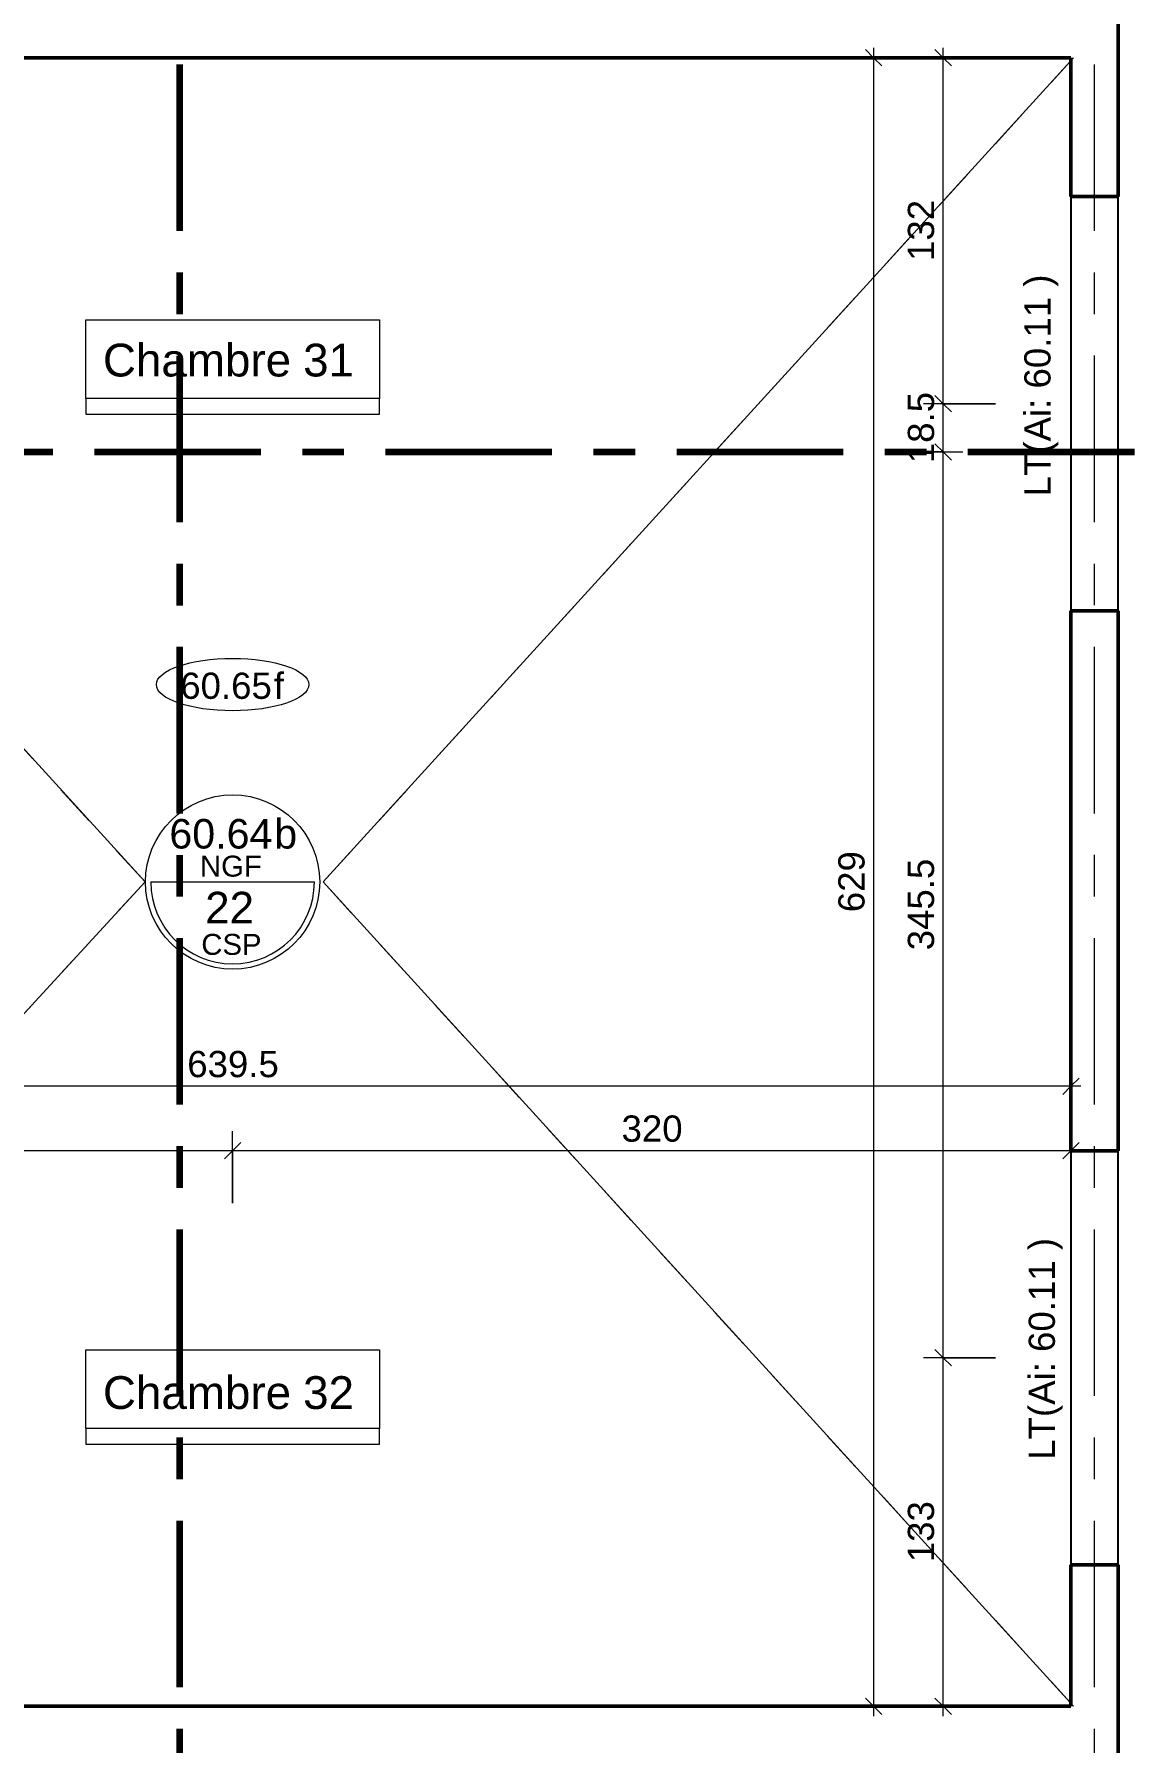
# Model space of a CAD drawing. Header units: metres. Extents: x 399 to 3028, y -427 to 863.
# Drawn here: x 463.43 to 467.62, y -417.55 to -411.04 of the extents above; entities that cross this region are included whole.
import ezdxf

# ---------------------------------------------------------------- set-up
doc = ezdxf.new("R2010")
doc.units = ezdxf.units.M
doc.linetypes.add('Ligne de quadrillage', pattern=[1.11125, 0.635, -0.15875, 0.15875, -0.15875])
doc.linetypes.add('Tiret', pattern=[0.3175, 0.15875, -0.15875])
for name, color, linetype, lineweight in [('A-ANNO-DIMS', 211, 'Continuous', 9), ('A-ANNO-DIMS-50', 211, 'Continuous', 9), ('A-DETL', 90, 'Continuous', 18), ('A-DETL-GENF', 92, 'Continuous', 18), ('A-FLOR', 192, 'Continuous', 18), ('A-WALL', 113, 'Continuous', 18), ('G-ANNO-DIMS', 111, 'Continuous', 9), ('G-ANNO-TEXT', 231, 'Continuous', 9), ('S-FLOR-SYMB', 171, 'Continuous', 9), ('S-GRID', 1, 'Continuous', 9)]:
    doc.layers.add(name, color=color, linetype=linetype, lineweight=lineweight)
doc.styles.add('Arial', font='arial.ttf', dxfattribs={"height": 0.1})
doc.styles.add('Arial_10', font='arial.ttf', dxfattribs={"height": 0.12})
doc.styles.add('Arial_11', font='arial.ttf', dxfattribs={"height": 0.125})
doc.styles.add('Arial_8', font='arial.ttf', dxfattribs={"height": 0.0016})
doc.styles.add('Arial_9', font='arial.ttf', dxfattribs={"height": 0.1125})
doc.dimstyles.new('AES-_COTATION_1_50', dxfattribs={"dimscale": 0.3048, "dimtxt": 0.102026, "dimasz": 0.205052, "dimexe": 0.246063, "dimexo": 0.0625, "dimgap": 0.016404, "dimtad": 1, "dimdec": 1, "dimlfac": 100, "dimrnd": 0.5, "dimdsep": 46, "dimtxsty": 'Arial', "dimblk1": 'OBLIQUE', "dimblk2": 'OBLIQUE', "dimsah": 1, "dimcen": 0.09, "dimdle": 0.123031, "dimazin": 0, "dimtfac": 1, "dimtdec": 4, "dimtix": 1, "dimtmove": 0, "dimatfit": 3, "dimfxl": 0.656168, "dimfxlon": 1, "dimtvp": 1, "dimtolj": 1, "dimtzin": 0, "dimarcsym": 2})
doc.dimstyles.new('AES-_COTATION_1_50_3', dxfattribs={"dimscale": 0.3048, "dimtxt": 0.102026, "dimasz": 0.205052, "dimexe": 0.246063, "dimexo": 0.0625, "dimgap": 0.016404, "dimtad": 1, "dimdec": 1, "dimlfac": 100, "dimrnd": 0.5, "dimdsep": 46, "dimtxsty": 'Arial', "dimblk1": 'OBLIQUE', "dimblk2": 'OBLIQUE', "dimsah": 1, "dimcen": 0.09, "dimdle": 0.123031, "dimazin": 0, "dimtfac": 1, "dimtdec": 4, "dimtix": 1, "dimtmove": 0, "dimatfit": 3, "dimfxl": 0.656168, "dimfxlon": 1, "dimtvp": 1, "dimtolj": 1, "dimtzin": 0, "dimarcsym": 2})

# ---------------------------------------------------------------- blocks, each defined once
blk = doc.blocks.new('AES-Etiquette Dalle CSP brut vide - Dalle bidirectionnelle-1822681-AES_EXE_BET_TZ_R_1_COF_0100-Plan coffrage PH R_1 Diffusion')
at = {"layer": 'S-FLOR-SYMB'}
blk.add_line((-0.00624, 0), (0.00624, 0), dxfattribs=at)
blk.add_circle((0, 0), 0.00665, dxfattribs=at)
blk.add_arc((0, 0), 0.00624, 180, 360, dxfattribs=at)
at = {"layer": 'S-FLOR-SYMB', "char_height": 0.0016, "attachment_point": 1, "style": 'Arial_8'}
for s, insert, width in [('NGF', (-0.00249, 0.00201), 0.0058523), ('CSP', (-0.00239, -0.00396), 0.005692)]:
    blk.add_mtext(s, dxfattribs=dict(at, insert=insert, width=width))
blk = doc.blocks.new('DIMBLOCK165-AES_EXE_BET_TZ_R_1_COF_0100-Plan coffrage PH R_1 Diffusion')
at = {"layer": 'A-ANNO-DIMS-50', "transparency": 16777216}
for p, q in [((467.1034, -416.0854), (466.8284, -416.0854)), ((466.9034, -416.0854), (466.8721, -416.0541)), ((466.9034, -417.4522), (466.9034, -416.0854)), ((466.9034, -416.0854), (466.9346, -416.1166)), ((466.9034, -416.0854), (467.1034, -416.0854)), ((466.9034, -417.4147), (466.8721, -417.3834)), ((466.7034, -417.4147), (466.9784, -417.4147)), ((466.9034, -417.4147), (466.7034, -417.4147)), ((466.9034, -417.4147), (466.9346, -417.4459))]:
    blk.add_line(p, q, dxfattribs=at)
at = {"layer": 'A-ANNO-DIMS-50', "color": 0, "transparency": 16777216, "insert": (466.7685, -416.8654), "char_height": 0.1, "width": 0.276883, "attachment_point": 1, "rotation": 90, "line_spacing_factor": 0.941778, "style": 'Arial'}
blk.add_mtext('133', dxfattribs=at)
blk = doc.blocks.new('_Oblique')
at = {"color": 0, "linetype": 'ByBlock', "lineweight": -2}
blk.add_line((-0.5, -0.5), (0.5, 0.5), dxfattribs=at)
blk = doc.blocks.new('DIMBLOCK166-AES_EXE_BET_TZ_R_1_COF_0100-Plan coffrage PH R_1 Diffusion')
at = {"layer": 'A-ANNO-DIMS-50', "transparency": 16777216}
for p, q in [((466.7034, -412.6293), (466.9784, -412.6293)), ((466.9034, -412.6293), (466.7034, -412.6293)), ((466.9034, -412.6293), (466.8721, -412.598)), ((466.9034, -416.0854), (466.9034, -412.6293)), ((466.9034, -412.6293), (466.9346, -412.6605)), ((467.1034, -416.0854), (466.8284, -416.0854)), ((466.9034, -416.0854), (466.8721, -416.0541)), ((466.9034, -416.0854), (466.9346, -416.1166)), ((466.9034, -416.0854), (467.1034, -416.0854))]:
    blk.add_line(p, q, dxfattribs=at)
at = {"layer": 'A-ANNO-DIMS-50', "color": 0, "transparency": 16777216, "insert": (466.7685, -414.5308), "char_height": 0.1, "width": 0.416266, "attachment_point": 1, "rotation": 90, "line_spacing_factor": 0.941778, "style": 'Arial'}
blk.add_mtext('345.5', dxfattribs=at)
blk = doc.blocks.new('DIMBLOCK167-AES_EXE_BET_TZ_R_1_COF_0100-Plan coffrage PH R_1 Diffusion')
at = {"layer": 'A-ANNO-DIMS-50', "transparency": 16777216}
for p, q in [((467.1034, -412.4454), (466.8284, -412.4454)), ((466.9034, -412.4454), (466.8721, -412.4141)), ((466.9034, -412.6293), (466.9034, -412.4454)), ((466.9034, -412.4454), (466.9346, -412.4766)), ((466.9034, -412.4454), (467.1034, -412.4454)), ((466.7034, -412.6293), (466.9784, -412.6293)), ((466.9034, -412.6293), (466.7034, -412.6293)), ((466.9034, -412.6293), (466.8721, -412.598)), ((466.9034, -412.6293), (466.9346, -412.6605))]:
    blk.add_line(p, q, dxfattribs=at)
at = {"layer": 'A-ANNO-DIMS-50', "color": 0, "transparency": 16777216, "insert": (466.7685, -412.6723), "char_height": 0.1, "width": 0.323972, "attachment_point": 1, "rotation": 90, "line_spacing_factor": 0.941778, "style": 'Arial'}
blk.add_mtext('18.5', dxfattribs=at)
blk = doc.blocks.new('DIMBLOCK168-AES_EXE_BET_TZ_R_1_COF_0100-Plan coffrage PH R_1 Diffusion')
at = {"layer": 'A-ANNO-DIMS-50', "transparency": 16777216}
for p, q in [((466.7034, -411.1254), (466.9784, -411.1254)), ((466.9034, -411.1254), (466.7034, -411.1254)), ((466.9034, -411.1254), (466.8721, -411.0942)), ((466.9034, -412.4454), (466.9034, -411.0879)), ((466.9034, -411.1254), (466.9346, -411.1567)), ((467.1034, -412.4454), (466.8284, -412.4454)), ((466.9034, -412.4454), (466.8721, -412.4141)), ((466.9034, -412.4454), (466.9346, -412.4766)), ((466.9034, -412.4454), (467.1034, -412.4454))]:
    blk.add_line(p, q, dxfattribs=at)
at = {"layer": 'A-ANNO-DIMS-50', "color": 0, "transparency": 16777216, "insert": (466.7685, -411.9008), "char_height": 0.1, "width": 0.276883, "attachment_point": 1, "rotation": 90, "line_spacing_factor": 0.941778, "style": 'Arial'}
blk.add_mtext('132', dxfattribs=at)
blk = doc.blocks.new('DIMBLOCK207-AES_EXE_BET_TZ_R_1_COF_0100-Plan coffrage PH R_1 Diffusion')
at = {"layer": 'A-ANNO-DIMS-50', "transparency": 16777216}
for p, q in [((464.1919, -415.4956), (464.1919, -415.2206)), ((467.3908, -415.4956), (467.3908, -415.2206)), ((464.1919, -415.2956), (464.1606, -415.3268)), ((464.1919, -415.2956), (464.2231, -415.2643)), ((467.4283, -415.2956), (464.1919, -415.2956)), ((464.1919, -415.2956), (464.1919, -415.4956)), ((467.3908, -415.2956), (467.3595, -415.3268)), ((467.3908, -415.2956), (467.422, -415.2643)), ((467.3908, -415.2956), (467.3908, -415.4956))]:
    blk.add_line(p, q, dxfattribs=at)
at = {"layer": 'A-ANNO-DIMS-50', "color": 0, "transparency": 16777216, "insert": (465.676, -415.1608), "char_height": 0.1, "width": 0.276883, "attachment_point": 1, "line_spacing_factor": 0.941778, "style": 'Arial'}
blk.add_mtext('320', dxfattribs=at)
blk = doc.blocks.new('DIMBLOCK208-AES_EXE_BET_TZ_R_1_COF_0100-Plan coffrage PH R_1 Diffusion')
at = {"layer": 'A-ANNO-DIMS-50', "transparency": 16777216}
for p, q in [((460.9934, -415.4956), (460.9934, -415.2206)), ((464.1919, -415.4956), (464.1919, -415.2206)), ((464.1919, -415.2956), (460.9559, -415.2956)), ((460.9934, -415.2956), (460.9622, -415.3268)), ((460.9934, -415.2956), (461.0247, -415.2643)), ((460.9934, -415.2956), (460.9934, -415.4956)), ((464.1919, -415.2956), (464.1606, -415.3268)), ((464.1919, -415.2956), (464.2231, -415.2643)), ((464.1919, -415.2956), (464.1919, -415.4956))]:
    blk.add_line(p, q, dxfattribs=at)
at = {"layer": 'A-ANNO-DIMS-50', "color": 0, "transparency": 16777216, "insert": (462.4773, -415.1608), "char_height": 0.1, "width": 0.276883, "attachment_point": 1, "line_spacing_factor": 0.941778, "style": 'Arial'}
blk.add_mtext('320', dxfattribs=at)
blk = doc.blocks.new('DIMBLOCK209-AES_EXE_BET_TZ_R_1_COF_0100-Plan coffrage PH R_1 Diffusion')
at = {"layer": 'A-ANNO-DIMS-50', "transparency": 16777216}
for p, q in [((460.9934, -415.2495), (460.9934, -414.9745)), ((467.3908, -415.2495), (467.3908, -414.9745)), ((467.4283, -415.0495), (460.9559, -415.0495)), ((460.9934, -415.0495), (460.9622, -415.0808)), ((460.9934, -415.0495), (461.0247, -415.0183)), ((460.9934, -415.0495), (460.9934, -415.2495)), ((467.3908, -415.0495), (467.3595, -415.0808)), ((467.3908, -415.0495), (467.422, -415.0183)), ((467.3908, -415.0495), (467.3908, -415.2495))]:
    blk.add_line(p, q, dxfattribs=at)
at = {"layer": 'A-ANNO-DIMS-50', "color": 0, "transparency": 16777216, "insert": (464.0187, -414.9147), "char_height": 0.1, "width": 0.416266, "attachment_point": 1, "line_spacing_factor": 0.941778, "style": 'Arial'}
blk.add_mtext('639.5', dxfattribs=at)
blk = doc.blocks.new('DIMBLOCK860-AES_EXE_BET_TZ_R_1_COF_0100-Plan coffrage PH R_1 Diffusion')
at = {"layer": 'A-ANNO-DIMS-50', "transparency": 16777216}
for p, q in [((466.8381, -411.1254), (466.5631, -411.1254)), ((466.6381, -411.1254), (466.6068, -411.0942)), ((466.6381, -411.0879), (466.6381, -417.4522)), ((466.6381, -411.1254), (466.6693, -411.1567)), ((466.6381, -411.1254), (466.8381, -411.1254)), ((466.6381, -417.4147), (466.6068, -417.3834)), ((466.8381, -417.4147), (466.5631, -417.4147)), ((466.6381, -417.4147), (466.6693, -417.4459)), ((466.6381, -417.4147), (466.8381, -417.4147))]:
    blk.add_line(p, q, dxfattribs=at)
at = {"layer": 'A-ANNO-DIMS-50', "color": 0, "transparency": 16777216, "insert": (466.5033, -414.3854), "char_height": 0.1, "width": 0.276883, "attachment_point": 1, "rotation": 90, "line_spacing_factor": 0.941778, "style": 'Arial'}
blk.add_mtext('629', dxfattribs=at)

msp = doc.modelspace()

# ---------------------------------------------------------------- linework, layer by layer
at = {"layer": 'A-DETL', "color": 51}
for p, q in [((463.8576, -414.2701), (460.9934, -411.1254)), ((464.5371, -414.2701), (467.4012, -411.1254)), ((463.8576, -414.2701), (460.9935, -417.3847)), ((464.5371, -414.2701), (467.4013, -417.4147))]:
    msp.add_line(p, q, dxfattribs=at)
at = {"layer": 'A-DETL', "linetype": 'Tiret'}
for p, q in [((463.8576, -414.2701), (460.9934, -411.1254)), ((464.5371, -414.2701), (467.4012, -411.1254)), ((463.8576, -414.2701), (460.9935, -417.3847)), ((464.5371, -414.2701), (467.4013, -417.4147))]:
    msp.add_line(p, q, dxfattribs=at)
at = {"layer": 'A-DETL'}
for p, q in [((463.6319, -412.1254), (464.7519, -412.1254)), ((463.6319, -412.4254), (463.6319, -412.1254)), ((464.7519, -412.1254), (464.7519, -412.4254)), ((464.7519, -412.4254), (463.6319, -412.4254)), ((463.6319, -412.4254), (463.6319, -412.4854)), ((464.7519, -412.4254), (463.6319, -412.4254)), ((464.7519, -412.4854), (464.7519, -412.4254)), ((463.6319, -412.4854), (464.7519, -412.4854)), ((463.6319, -416.0547), (464.7519, -416.0547)), ((463.6319, -416.3547), (463.6319, -416.0547)), ((464.7519, -416.0547), (464.7519, -416.3547)), ((464.7519, -416.3547), (463.6319, -416.3547)), ((463.6319, -416.3547), (463.6319, -416.4147)), ((464.7519, -416.3547), (463.6319, -416.3547)), ((464.7519, -416.4147), (464.7519, -416.3547)), ((463.6319, -416.4147), (464.7519, -416.4147))]:
    msp.add_line(p, q, dxfattribs=at)
at = {"layer": 'A-DETL', "color": 51}
msp.add_ellipse((464.1919, -413.5169), major_axis=(-0.2909, 0), ratio=0.343791, dxfattribs=at)
at = {"layer": 'A-DETL-GENF', "linetype": 'Tiret'}
for p, q in [((464.7519, -412.4254), (463.6319, -412.4254)), ((463.6319, -412.4254), (463.6319, -412.4854)), ((464.7519, -412.4854), (464.7519, -412.4254)), ((463.6319, -412.4854), (464.7519, -412.4854)), ((464.7519, -416.3547), (463.6319, -416.3547)), ((463.6319, -416.3547), (463.6319, -416.4147)), ((464.7519, -416.4147), (464.7519, -416.3547)), ((463.6319, -416.4147), (464.7519, -416.4147))]:
    msp.add_line(p, q, dxfattribs=at)
at = {"layer": 'A-FLOR', "color": 31, "lineweight": 25}
for p, q in [((460.9934, -411.1254), (467.3908, -411.1254)), ((467.3908, -411.1254), (467.3908, -417.4147)), ((467.3908, -417.4147), (460.9935, -417.4147))]:
    msp.add_line(p, q, dxfattribs=at)
at = {"layer": 'A-WALL', "color": 2, "lineweight": 50}
for p, q in [((467.5708, -410.4064), (467.5708, -411.6554)), ((467.3908, -411.1254), (460.9934, -411.1254)), ((467.3908, -411.6554), (467.3908, -411.1254)), ((467.5708, -411.6554), (467.3908, -411.6554)), ((467.3908, -415.2954), (467.3908, -413.2354)), ((467.3908, -413.2354), (467.5708, -413.2354)), ((467.5708, -413.2354), (467.5708, -415.2954)), ((467.5708, -415.2954), (467.3908, -415.2954)), ((467.3908, -417.4147), (467.3908, -416.8754)), ((467.3908, -416.8754), (467.5708, -416.8754)), ((467.5708, -416.8754), (467.5708, -418.5298)), ((460.9935, -417.4147), (467.3908, -417.4147))]:
    msp.add_line(p, q, dxfattribs=at)
at = {"layer": 'A-WALL', "color": 3, "lineweight": 25}
for p, q in [((467.3908, -411.6554), (467.3908, -413.2354)), ((467.5708, -413.2354), (467.5708, -411.6554)), ((467.3908, -415.2954), (467.3908, -416.8754)), ((467.5708, -416.8754), (467.5708, -415.2954))]:
    msp.add_line(p, q, dxfattribs=at)
at = {"layer": 'S-GRID', "linetype": 'Ligne de quadrillage', "lineweight": 100}
for p, q in [((463.9902, -424.0096), (463.9896, -380.1741)), ((402.5455, -412.6293), (470.4955, -412.6293))]:
    msp.add_line(p, q, dxfattribs=at)
at = {"layer": 'S-GRID', "linetype": 'Ligne de quadrillage'}
msp.add_line((467.4808, -424.0095), (467.4808, -380.1741), dxfattribs=at)

# ---------------------------------------------------------------- block references
at = {"layer": 'S-FLOR-SYMB', "xscale": 49.99999999999997, "yscale": 49.99999999999997, "zscale": 49.99999999999997}
msp.add_blockref('AES-Etiquette Dalle CSP brut vide - Dalle bidirectionnelle-1822681-AES_EXE_BET_TZ_R_1_COF_0100-Plan coffrage PH R_1 Diffusion', (464.1919, -414.2701), dxfattribs=at)

# ---------------------------------------------------------------- texts
at = {"layer": 'G-ANNO-DIMS', "char_height": 0.1, "width": 1.011239, "attachment_point": 1, "rotation": 90, "line_spacing_factor": 0.941778, "style": 'Arial'}
for insert in [(467.2131, -412.7987), (467.2298, -416.4744)]:
    msp.add_mtext('LT(Ai: 60.11 )', dxfattribs=dict(at, insert=insert))
at = {"layer": 'G-ANNO-TEXT', "color": 7, "char_height": 0.125, "attachment_point": 1, "style": 'Arial_11'}
for s, insert, width in [('Chambre ', (463.697, -412.2164), 0.925949), ('31', (464.461, -412.2164), 0.232489), ('Chambre ', (463.697, -416.1556), 0.925949), ('32', (464.461, -416.1556), 0.232489)]:
    msp.add_mtext(s, dxfattribs=dict(at, insert=insert, width=width))
at = {"layer": 'G-ANNO-TEXT', "color": 41, "char_height": 0.1, "attachment_point": 1, "style": 'Arial'}
for s, insert, width in [('60.65', (463.992, -413.4714), 0.432911), ('\\fArial|b0|i0|c178|p34|;f', (464.3492, -413.4714), 0.05211)]:
    msp.add_mtext(s, dxfattribs=dict(at, insert=insert, width=width))
at = {"layer": 'S-FLOR-SYMB', "attachment_point": 1}
for s, insert, char_height, width, style in [('60.64', (463.9505, -414.0299), 0.1125, 0.485021, 'Arial_9'), ('\\fArial|b0|i0|c178|p34|;b', (464.3507, -414.0299), 0.1125, 0.108228, 'Arial_9'), ('22', (464.0872, -414.3076), 0.12, 0.224472, 'Arial_10')]:
    msp.add_mtext(s, dxfattribs=dict(at, insert=insert, char_height=char_height, width=width, style=style))

# ---------------------------------------------------------------- dimensions: what is measured, and where the dimension line sits
at = {"layer": 'A-ANNO-DIMS'}
for base, p1, p2, angle, dimstyle, override, picture, middle in [((466.6381, -417.4147), (466.8381, -411.1254), (466.8381, -417.4147), 90, 'AES-_COTATION_1_50_3', {"dimpost": '<>', "dimfxl": 6.28922}, 'DIMBLOCK860-AES_EXE_BET_TZ_R_1_COF_0100-Plan coffrage PH R_1 Diffusion', (466.582, -414.2701)), ((466.9034, -411.1254), (467.1034, -412.4454), (466.7034, -411.1254), 90, 'AES-_COTATION_1_50', {"dimpost": '<>', "dimfxl": 1.379213}, 'DIMBLOCK168-AES_EXE_BET_TZ_R_1_COF_0100-Plan coffrage PH R_1 Diffusion', (466.8473, -411.7854)), ((466.9034, -412.4454), (466.7034, -412.6293), (467.1034, -412.4454), 90, 'AES-_COTATION_1_50', {"dimpost": '<>', "dimfxl": 0.440242}, 'DIMBLOCK167-AES_EXE_BET_TZ_R_1_COF_0100-Plan coffrage PH R_1 Diffusion', (466.8473, -412.5373)), ((466.9034, -412.6293), (467.1034, -416.0854), (466.7034, -412.6293), 90, 'AES-_COTATION_1_50', {"dimpost": '<>', "dimfxl": 3.479188}, 'DIMBLOCK166-AES_EXE_BET_TZ_R_1_COF_0100-Plan coffrage PH R_1 Diffusion', (466.8473, -414.3573)), ((460.99343, -415.29559), (464.19189, -415.49559), (460.99343, -415.49559), 0, 'AES-_COTATION_1_50', {"dimpost": '<>', "dimfxl": 3.198457}, 'DIMBLOCK208-AES_EXE_BET_TZ_R_1_COF_0100-Plan coffrage PH R_1 Diffusion', (462.59266, -415.2395)), ((464.1919, -415.2956), (467.3908, -415.4956), (464.1919, -415.4956), 0, 'AES-_COTATION_1_50', {"dimpost": '<>', "dimfxl": 3.198906}, 'DIMBLOCK207-AES_EXE_BET_TZ_R_1_COF_0100-Plan coffrage PH R_1 Diffusion', (465.7913, -415.2395)), ((466.9034, -416.0854), (466.7034, -417.4147), (467.1034, -416.0854), 90, 'AES-_COTATION_1_50', {"dimpost": '<>', "dimfxl": 1.388164}, 'DIMBLOCK165-AES_EXE_BET_TZ_R_1_COF_0100-Plan coffrage PH R_1 Diffusion', (466.8473, -416.75))]:
    dim = msp.add_linear_dim(base=base, p1=p1, p2=p2, angle=angle, dimstyle=dimstyle, override=override, dxfattribs=at)
    dim.commit()
    dim.dimension.update_dxf_attribs({"geometry": picture, "text_midpoint": middle})
dim = msp.add_linear_dim(base=(460.9934, -415.0495), p1=(467.3908, -415.2495), p2=(460.9934, -415.2495), dimstyle='AES-_COTATION_1_50', override={"dimpost": '<>', "dimfxl": 6.397366}, dxfattribs=at)
dim.commit()
dim.dimension.update_dxf_attribs({"geometry": 'DIMBLOCK209-AES_EXE_BET_TZ_R_1_COF_0100-Plan coffrage PH R_1 Diffusion', "text_midpoint": (464.1921, -414.9934)})

doc.saveas('drawing.dxf')
